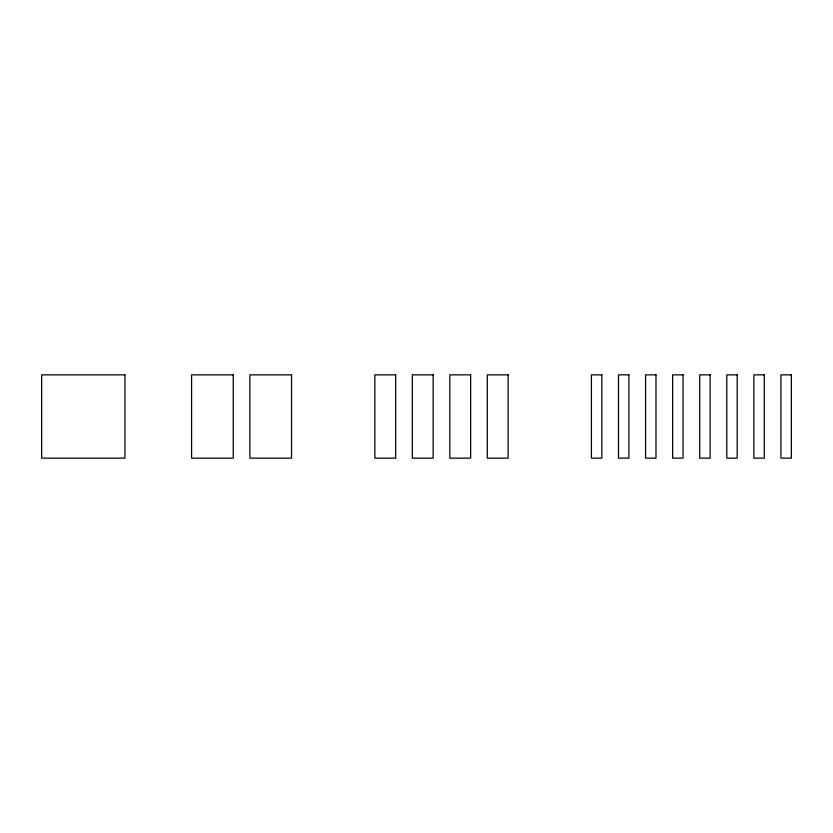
<?xml version="1.0" encoding="UTF-8"?>
<svg xmlns="http://www.w3.org/2000/svg" width="833" height="833" viewBox="0 0 833 833"><rect width="100%" height="100%" fill="white"/><g stroke="black" fill="none" stroke-linecap="round" stroke-linejoin="round"><path stroke-width="1.25" d="M124.95 374.85L41.65 374.85L41.65 458.15L124.95 458.15L124.95 374.85M233.24 374.85L191.59 374.85L191.59 458.15L233.24 458.15L233.24 374.85M291.55 374.85L249.9 374.85L249.9 458.15L291.55 458.15L291.55 374.85M395.675 374.85L374.85 374.85L374.85 458.15L395.675 458.15L395.675 374.85M433.16 374.85L412.335 374.85L412.335 458.15L433.16 458.15L433.16 374.85M470.645 374.85L449.82 374.85L449.82 458.15L470.645 458.15L470.645 374.85M508.13 374.85L487.305 374.85L487.305 458.15L508.13 458.15L508.13 374.85M601.842 374.85L591.43 374.85L591.43 458.15L601.842 458.15L601.842 374.85M628.915 374.85L618.503 374.85L618.503 458.15L628.915 458.15L628.915 374.85M655.987 374.85L645.575 374.85L645.575 458.15L655.987 458.15L655.987 374.85M683.06 374.85L672.648 374.85L672.648 458.15L683.06 458.15L683.06 374.85M710.133 374.85L699.72 374.85L699.72 458.15L710.133 458.15L710.133 374.85M737.205 374.85L726.793 374.85L726.793 458.15L737.205 458.15L737.205 374.85M764.278 374.85L753.865 374.85L753.865 458.15L764.278 458.15L764.278 374.85M791.35 374.85L780.938 374.85L780.938 458.15L791.35 458.15L791.35 374.85"/></g></svg>
